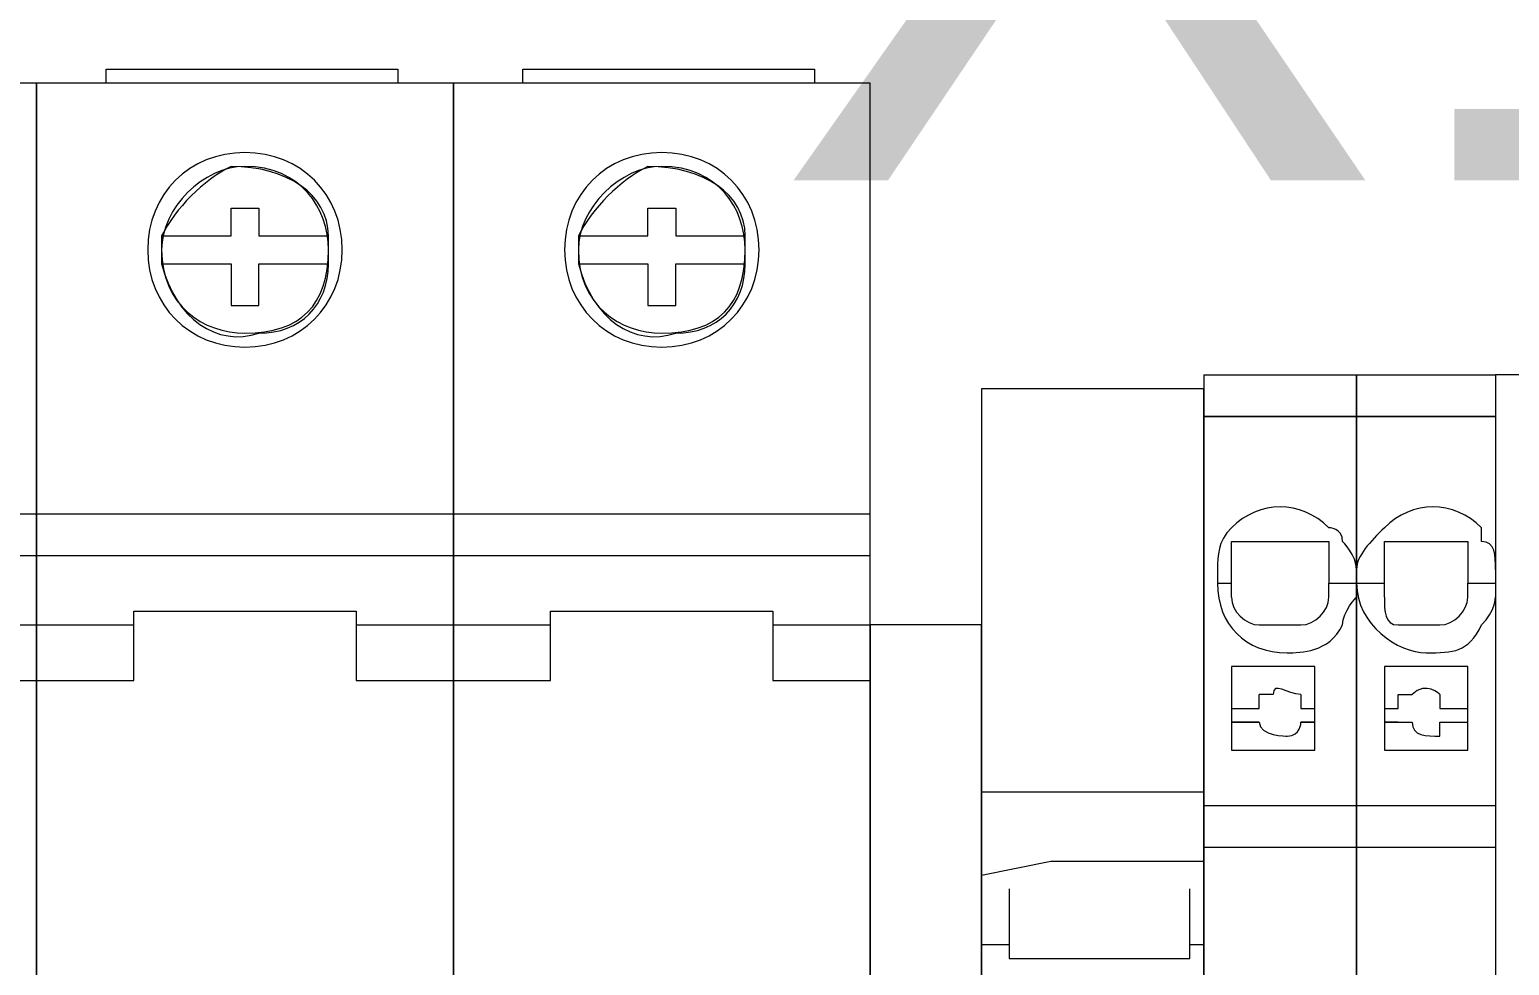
# Model space of a CAD drawing. Header units: millimetres. Extents: x 1004 to 59588, y 686 to 38112.
# Drawn here: x 17898.6 to 17961.3, y 12395 to 12434.6 of the extents above; entities that cross this region are included whole.
import ezdxf

# ---------------------------------------------------------------- set-up
doc = ezdxf.new("R2010")
doc.units = ezdxf.units.MM
doc.layers.add('PDF4_Geometry', color=7, linetype='Continuous')
doc.layers.add('PDF4_Text', color=7, linetype='Continuous')
doc.styles.add('PDF Arial', font='arial.ttf')

msp = doc.modelspace()

# ---------------------------------------------------------------- linework, layer by layer
at = {"layer": 'PDF4_Geometry', "lineweight": 0}
for points in [[(17901.87, 12432.359), (17901.87, 12432.948), (17914.223, 12432.948), (17914.223, 12432.359)], [(17919.517, 12432.359), (17919.517, 12432.948), (17931.87, 12432.948), (17931.87, 12432.359)], [(17863.635, 12412.359), (17881.282, 12412.359), (17881.282, 12391.771), (17881.282, 12380.595), (17881.282, 12391.771), (17881.282, 12412.359), (17898.929, 12412.359), (17916.576, 12412.359), (17916.576, 12391.771), (17916.576, 12412.359), (17916.576, 12414.124), (17916.576, 12432.359), (17898.929, 12432.359), (17898.929, 12351.771), (17898.929, 12432.359), (17881.282, 12432.359), (17881.282, 12414.124), (17898.929, 12414.124), (17916.576, 12414.124), (17916.576, 12412.359), (17934.223, 12412.359)], [(17934.223, 12369.418), (17916.576, 12369.418), (17916.576, 12351.771), (17934.223, 12351.771), (17934.223, 12432.359), (17916.576, 12432.359), (17916.576, 12414.124), (17934.223, 12414.124)], [(17904.223, 12425.889), (17907.164, 12425.889), (17907.164, 12427.065), (17908.341, 12427.065), (17908.341, 12425.889), (17911.282, 12425.889)], [(17921.87, 12425.889), (17924.811, 12425.889), (17924.811, 12427.065), (17925.988, 12427.065), (17925.988, 12425.889), (17928.929, 12425.889)], [(17903.635, 12425.301), (17903.635, 12425.301)], [(17904.223, 12425.301), (17904.223, 12425.301)], [(17921.282, 12425.301), (17921.282, 12425.301)], [(17921.87, 12425.301), (17921.87, 12425.301)], [(17904.223, 12424.712), (17907.164, 12424.712), (17907.164, 12422.948), (17908.341, 12422.948), (17908.341, 12424.712), (17911.282, 12424.712)], [(17921.87, 12424.712), (17924.811, 12424.712), (17924.811, 12422.948), (17925.988, 12422.948), (17925.988, 12424.712), (17928.929, 12424.712)], [(17948.341, 12420.006), (17954.811, 12420.006), (17960.694, 12420.006)], [(17949.517, 12413.536), (17949.517, 12413.536)], [(17955.988, 12413.536), (17955.988, 12413.536)], [(17949.517, 12410.595), (17949.517, 12412.948), (17953.635, 12412.948), (17953.635, 12411.183)], [(17955.988, 12410.595), (17955.988, 12412.948), (17959.517, 12412.948), (17959.517, 12411.183)], [(17948.929, 12411.771), (17948.929, 12411.183), (17949.517, 12411.183)], [(17953.635, 12410.595), (17953.635, 12411.183), (17954.811, 12411.183), (17954.811, 12411.771)], [(17954.811, 12411.183), (17955.988, 12411.183)], [(17959.517, 12410.595), (17959.517, 12411.183), (17960.694, 12411.183)], [(17894.811, 12407.065), (17898.929, 12407.065), (17903.047, 12407.065), (17903.047, 12409.418), (17903.047, 12410.006), (17912.459, 12410.006), (17912.459, 12409.418), (17912.459, 12407.065), (17916.576, 12407.065), (17920.694, 12407.065), (17920.694, 12409.418), (17920.694, 12410.006), (17930.106, 12410.006), (17930.106, 12409.418), (17930.106, 12407.065), (17934.223, 12407.065)], [(17949.517, 12410.006), (17949.517, 12410.006)], [(17955.988, 12410.006), (17955.988, 12410.006)], [(17894.811, 12409.418), (17898.929, 12409.418), (17903.047, 12409.418)], [(17912.459, 12409.418), (17916.576, 12409.418), (17920.694, 12409.418)], [(17930.106, 12409.418), (17934.223, 12409.418)], [(17950.694, 12409.418), (17952.459, 12409.418)], [(17956.576, 12409.418), (17958.341, 12409.418)], [(17949.517, 12405.889), (17950.694, 12405.889), (17950.694, 12406.477)], [(17950.694, 12406.477), (17950.694, 12406.477)], [(17950.694, 12406.477), (17950.694, 12406.477)], [(17950.694, 12406.477), (17950.694, 12406.477)], [(17950.694, 12406.477), (17950.694, 12406.477)], [(17950.694, 12406.477), (17950.694, 12406.477)], [(17950.694, 12406.477), (17950.694, 12406.477)], [(17950.694, 12406.477), (17950.694, 12406.477)], [(17950.694, 12406.477), (17950.694, 12406.477)], [(17950.694, 12406.477), (17950.694, 12406.477)], [(17950.694, 12406.477), (17950.694, 12406.477)], [(17950.694, 12406.477), (17950.694, 12406.477)], [(17950.694, 12406.477), (17950.694, 12406.477)], [(17950.694, 12406.477), (17950.694, 12406.477)], [(17950.694, 12406.477), (17950.694, 12406.477)], [(17950.694, 12406.477), (17950.694, 12406.477)], [(17952.459, 12406.477), (17952.459, 12405.889), (17953.047, 12405.889)], [(17952.459, 12406.477), (17952.459, 12406.477)], [(17952.459, 12406.477), (17952.459, 12406.477)], [(17952.459, 12406.477), (17952.459, 12406.477)], [(17952.459, 12406.477), (17952.459, 12406.477)], [(17952.459, 12406.477), (17952.459, 12406.477)], [(17952.459, 12406.477), (17952.459, 12406.477)], [(17952.459, 12406.477), (17952.459, 12406.477)], [(17952.459, 12406.477), (17952.459, 12406.477)], [(17952.459, 12406.477), (17952.459, 12406.477)], [(17952.459, 12406.477), (17952.459, 12406.477)], [(17952.459, 12406.477), (17952.459, 12406.477)], [(17952.459, 12406.477), (17952.459, 12406.477)], [(17952.459, 12406.477), (17952.459, 12406.477)], [(17952.459, 12406.477), (17952.459, 12406.477)], [(17952.459, 12406.477), (17952.459, 12406.477)], [(17955.988, 12405.889), (17956.576, 12405.889), (17956.576, 12406.477), (17957.164, 12406.477)], [(17956.576, 12406.477), (17956.576, 12406.477)], [(17956.576, 12406.477), (17956.576, 12406.477)], [(17956.576, 12406.477), (17956.576, 12406.477)], [(17956.576, 12406.477), (17956.576, 12406.477)], [(17956.576, 12406.477), (17956.576, 12406.477)], [(17956.576, 12406.477), (17956.576, 12406.477)], [(17956.576, 12406.477), (17956.576, 12406.477)], [(17956.576, 12406.477), (17956.576, 12406.477)], [(17956.576, 12406.477), (17956.576, 12406.477)], [(17956.576, 12406.477), (17956.576, 12406.477)], [(17956.576, 12406.477), (17956.576, 12406.477)], [(17956.576, 12406.477), (17956.576, 12406.477)], [(17956.576, 12406.477), (17956.576, 12406.477)], [(17957.164, 12406.477), (17957.164, 12406.477)], [(17957.164, 12406.477), (17957.164, 12406.477)], [(17958.341, 12406.477), (17958.341, 12405.889), (17958.929, 12405.889), (17959.517, 12405.889)], [(17958.341, 12406.477), (17958.341, 12406.477)], [(17958.341, 12406.477), (17958.341, 12406.477)], [(17958.341, 12406.477), (17958.341, 12406.477)], [(17958.341, 12406.477), (17958.341, 12406.477)], [(17958.341, 12406.477), (17958.341, 12406.477)], [(17958.341, 12406.477), (17958.341, 12406.477)], [(17958.341, 12406.477), (17958.341, 12406.477)], [(17958.341, 12406.477), (17958.341, 12406.477)], [(17958.341, 12406.477), (17958.341, 12406.477)], [(17958.341, 12406.477), (17958.341, 12406.477)], [(17958.341, 12406.477), (17958.341, 12406.477)], [(17958.341, 12406.477), (17958.341, 12406.477)], [(17958.341, 12406.477), (17958.341, 12406.477)], [(17958.341, 12406.477), (17958.341, 12406.477)], [(17958.341, 12406.477), (17958.341, 12406.477)], [(17950.694, 12405.889), (17950.694, 12405.889)], [(17950.694, 12405.889), (17950.694, 12405.889)], [(17950.694, 12405.889), (17950.694, 12405.889)], [(17950.694, 12405.889), (17950.694, 12405.889)], [(17950.694, 12405.889), (17950.694, 12405.889)], [(17950.694, 12405.889), (17950.694, 12405.889)], [(17950.694, 12405.889), (17950.694, 12405.889)], [(17950.694, 12405.889), (17950.694, 12405.889)], [(17950.694, 12405.889), (17950.694, 12405.889)], [(17950.694, 12405.889), (17950.694, 12405.889)], [(17950.694, 12405.889), (17950.694, 12405.889)], [(17950.694, 12405.889), (17950.694, 12405.889)], [(17950.694, 12405.889), (17950.694, 12405.889)], [(17950.694, 12405.889), (17950.694, 12405.889)], [(17950.694, 12405.889), (17950.694, 12405.889)], [(17950.694, 12405.889), (17950.694, 12405.889)], [(17950.694, 12405.889), (17950.694, 12405.889)], [(17950.694, 12405.889), (17950.694, 12405.889)], [(17950.694, 12405.889), (17950.694, 12405.889)], [(17950.694, 12405.889), (17950.694, 12405.889)], [(17950.694, 12405.889), (17950.694, 12405.889)], [(17950.694, 12405.889), (17950.694, 12405.889)], [(17950.694, 12405.889), (17950.694, 12405.889)], [(17950.694, 12405.889), (17950.694, 12405.889)], [(17950.694, 12405.889), (17950.694, 12405.889)], [(17950.694, 12405.889), (17950.694, 12405.889)], [(17950.694, 12405.889), (17950.694, 12405.889)], [(17950.694, 12405.889), (17950.694, 12405.889)], [(17950.694, 12405.889), (17950.694, 12405.889)], [(17950.694, 12405.889), (17950.694, 12405.889)], [(17950.694, 12405.889), (17950.694, 12405.889)], [(17950.694, 12405.889), (17950.694, 12405.889)], [(17950.694, 12405.889), (17950.694, 12405.889)], [(17950.694, 12405.889), (17950.694, 12405.889)], [(17950.694, 12405.889), (17950.694, 12405.889)], [(17950.694, 12405.889), (17950.694, 12405.889)], [(17950.694, 12405.889), (17950.694, 12405.889)], [(17950.694, 12405.889), (17950.694, 12405.889)], [(17950.694, 12405.889), (17950.694, 12405.889)], [(17950.694, 12405.889), (17950.694, 12405.889)], [(17950.694, 12405.889), (17950.694, 12405.889)], [(17950.694, 12405.889), (17950.694, 12405.889)], [(17950.694, 12405.889), (17950.694, 12405.889)], [(17950.694, 12405.889), (17950.694, 12405.889)], [(17950.694, 12405.889), (17950.694, 12405.889)], [(17950.694, 12405.889), (17950.694, 12405.889)], [(17950.694, 12405.889), (17950.694, 12405.889)], [(17950.694, 12405.889), (17950.694, 12405.889)], [(17950.694, 12405.889), (17950.694, 12405.889)], [(17950.694, 12405.889), (17950.694, 12405.889)], [(17950.694, 12405.889), (17950.694, 12405.889)], [(17950.694, 12405.889), (17950.694, 12405.889)], [(17950.694, 12405.889), (17950.694, 12405.889)], [(17950.694, 12405.889), (17950.694, 12405.889)], [(17950.694, 12405.889), (17950.694, 12405.889)], [(17950.694, 12405.889), (17950.694, 12405.889)], [(17950.694, 12405.889), (17950.694, 12405.889)], [(17950.694, 12405.889), (17950.694, 12405.889)], [(17950.694, 12405.889), (17950.694, 12405.889)], [(17950.694, 12405.889), (17950.694, 12405.889)], [(17950.694, 12405.889), (17950.694, 12405.889)], [(17950.694, 12405.889), (17950.694, 12405.889)], [(17950.694, 12405.889), (17950.694, 12405.889)], [(17950.694, 12405.889), (17950.694, 12405.889)], [(17952.459, 12405.889), (17952.459, 12405.889)], [(17952.459, 12405.889), (17952.459, 12405.889)], [(17952.459, 12405.889), (17952.459, 12405.889)], [(17952.459, 12405.889), (17952.459, 12405.889)], [(17952.459, 12405.889), (17952.459, 12405.889)], [(17952.459, 12405.889), (17952.459, 12405.889)], [(17952.459, 12405.889), (17952.459, 12405.889)], [(17952.459, 12405.889), (17952.459, 12405.889)], [(17952.459, 12405.889), (17952.459, 12405.889)], [(17952.459, 12405.889), (17952.459, 12405.889)], [(17952.459, 12405.889), (17952.459, 12405.889)], [(17952.459, 12405.889), (17952.459, 12405.889)], [(17952.459, 12405.889), (17952.459, 12405.889)], [(17952.459, 12405.889), (17952.459, 12405.889)], [(17952.459, 12405.889), (17952.459, 12405.889)], [(17952.459, 12405.889), (17952.459, 12405.889)], [(17952.459, 12405.889), (17952.459, 12405.889)], [(17952.459, 12405.889), (17952.459, 12405.889)], [(17952.459, 12405.889), (17952.459, 12405.889)], [(17952.459, 12405.889), (17952.459, 12405.889)], [(17952.459, 12405.889), (17952.459, 12405.889)], [(17952.459, 12405.889), (17952.459, 12405.889)], [(17952.459, 12405.889), (17952.459, 12405.889)], [(17952.459, 12405.889), (17952.459, 12405.889)], [(17952.459, 12405.889), (17952.459, 12405.889)], [(17952.459, 12405.889), (17952.459, 12405.889)], [(17952.459, 12405.889), (17952.459, 12405.889)], [(17952.459, 12405.889), (17952.459, 12405.889)], [(17952.459, 12405.889), (17952.459, 12405.889)], [(17952.459, 12405.889), (17952.459, 12405.889)], [(17952.459, 12405.889), (17952.459, 12405.889)], [(17952.459, 12405.889), (17952.459, 12405.889)], [(17952.459, 12405.889), (17952.459, 12405.889)], [(17952.459, 12405.889), (17952.459, 12405.889)], [(17952.459, 12405.889), (17952.459, 12405.889)], [(17952.459, 12405.889), (17952.459, 12405.889)], [(17952.459, 12405.889), (17952.459, 12405.889)], [(17952.459, 12405.889), (17952.459, 12405.889)], [(17952.459, 12405.889), (17952.459, 12405.889)], [(17952.459, 12405.889), (17952.459, 12405.889)], [(17952.459, 12405.889), (17952.459, 12405.889)], [(17952.459, 12405.889), (17952.459, 12405.889)], [(17952.459, 12405.889), (17952.459, 12405.889)], [(17952.459, 12405.889), (17952.459, 12405.889)], [(17952.459, 12405.889), (17952.459, 12405.889)], [(17952.459, 12405.889), (17952.459, 12405.889)], [(17952.459, 12405.889), (17952.459, 12405.889)], [(17952.459, 12405.889), (17952.459, 12405.889)], [(17952.459, 12405.889), (17952.459, 12405.889)], [(17952.459, 12405.889), (17952.459, 12405.889)], [(17952.459, 12405.889), (17952.459, 12405.889)], [(17952.459, 12405.889), (17952.459, 12405.889)], [(17952.459, 12405.889), (17952.459, 12405.889)], [(17952.459, 12405.889), (17952.459, 12405.889)], [(17952.459, 12405.889), (17952.459, 12405.889)], [(17952.459, 12405.889), (17952.459, 12405.889)], [(17952.459, 12405.889), (17952.459, 12405.889)], [(17952.459, 12405.889), (17952.459, 12405.889)], [(17952.459, 12405.889), (17952.459, 12405.889)], [(17952.459, 12405.889), (17952.459, 12405.889)], [(17952.459, 12405.889), (17952.459, 12405.889)], [(17952.459, 12405.889), (17952.459, 12405.889)], [(17952.459, 12405.889), (17952.459, 12405.889)], [(17952.459, 12405.889), (17952.459, 12405.889)], [(17956.576, 12405.889), (17956.576, 12405.889)], [(17956.576, 12405.889), (17956.576, 12405.889)], [(17956.576, 12405.889), (17956.576, 12405.889)], [(17956.576, 12405.889), (17956.576, 12405.889)], [(17956.576, 12405.889), (17956.576, 12405.889)], [(17956.576, 12405.889), (17956.576, 12405.889)], [(17956.576, 12405.889), (17956.576, 12405.889)], [(17956.576, 12405.889), (17956.576, 12405.889)], [(17956.576, 12405.889), (17956.576, 12405.889)], [(17956.576, 12405.889), (17956.576, 12405.889)], [(17956.576, 12405.889), (17956.576, 12405.889)], [(17956.576, 12405.889), (17956.576, 12405.889)], [(17956.576, 12405.889), (17956.576, 12405.889)], [(17956.576, 12405.889), (17956.576, 12405.889)], [(17956.576, 12405.889), (17956.576, 12405.889)], [(17956.576, 12405.889), (17956.576, 12405.889)], [(17956.576, 12405.889), (17956.576, 12405.889)], [(17956.576, 12405.889), (17956.576, 12405.889)], [(17956.576, 12405.889), (17956.576, 12405.889)], [(17956.576, 12405.889), (17956.576, 12405.889)], [(17956.576, 12405.889), (17956.576, 12405.889)], [(17956.576, 12405.889), (17956.576, 12405.889)], [(17956.576, 12405.889), (17956.576, 12405.889)], [(17956.576, 12405.889), (17956.576, 12405.889)], [(17956.576, 12405.889), (17956.576, 12405.889)], [(17956.576, 12405.889), (17956.576, 12405.889)], [(17956.576, 12405.889), (17956.576, 12405.889)], [(17956.576, 12405.889), (17956.576, 12405.889)], [(17956.576, 12405.889), (17956.576, 12405.889)], [(17956.576, 12405.889), (17956.576, 12405.889)], [(17956.576, 12405.889), (17956.576, 12405.889)], [(17956.576, 12405.889), (17956.576, 12405.889)], [(17956.576, 12405.889), (17956.576, 12405.889)], [(17956.576, 12405.889), (17956.576, 12405.889)], [(17956.576, 12405.889), (17956.576, 12405.889)], [(17956.576, 12405.889), (17956.576, 12405.889)], [(17956.576, 12405.889), (17956.576, 12405.889)], [(17956.576, 12405.889), (17956.576, 12405.889)], [(17956.576, 12405.889), (17956.576, 12405.889)], [(17956.576, 12405.889), (17956.576, 12405.889)], [(17956.576, 12405.889), (17956.576, 12405.889)], [(17956.576, 12405.889), (17956.576, 12405.889)], [(17956.576, 12405.889), (17956.576, 12405.889)], [(17956.576, 12405.889), (17956.576, 12405.889)], [(17956.576, 12405.889), (17956.576, 12405.889)], [(17956.576, 12405.889), (17956.576, 12405.889)], [(17956.576, 12405.889), (17956.576, 12405.889)], [(17956.576, 12405.889), (17956.576, 12405.889)], [(17956.576, 12405.889), (17956.576, 12405.889)], [(17956.576, 12405.889), (17956.576, 12405.889)], [(17956.576, 12405.889), (17956.576, 12405.889)], [(17956.576, 12405.889), (17956.576, 12405.889)], [(17956.576, 12405.889), (17956.576, 12405.889)], [(17956.576, 12405.889), (17956.576, 12405.889)], [(17956.576, 12405.889), (17956.576, 12405.889)], [(17956.576, 12405.889), (17956.576, 12405.889)], [(17956.576, 12405.889), (17956.576, 12405.889)], [(17956.576, 12405.889), (17956.576, 12405.889)], [(17956.576, 12405.889), (17956.576, 12405.889)], [(17956.576, 12405.889), (17956.576, 12405.889)], [(17956.576, 12405.889), (17956.576, 12405.889)], [(17956.576, 12405.889), (17956.576, 12405.889)], [(17956.576, 12405.889), (17956.576, 12405.889)], [(17956.576, 12405.889), (17956.576, 12405.889)], [(17958.341, 12405.889), (17958.341, 12405.889)], [(17958.341, 12405.889), (17958.341, 12405.889)], [(17958.341, 12405.889), (17958.341, 12405.889)], [(17958.341, 12405.889), (17958.341, 12405.889)], [(17958.341, 12405.889), (17958.341, 12405.889)], [(17958.341, 12405.889), (17958.341, 12405.889)], [(17958.341, 12405.889), (17958.341, 12405.889)], [(17958.341, 12405.889), (17958.341, 12405.889)], [(17958.341, 12405.889), (17958.341, 12405.889)], [(17958.341, 12405.889), (17958.341, 12405.889)], [(17958.341, 12405.889), (17958.341, 12405.889)], [(17958.341, 12405.889), (17958.341, 12405.889)], [(17958.341, 12405.889), (17958.341, 12405.889)], [(17958.341, 12405.889), (17958.341, 12405.889)], [(17958.341, 12405.889), (17958.341, 12405.889)], [(17958.929, 12405.889), (17958.929, 12405.889)], [(17958.929, 12405.889), (17958.929, 12405.889)], [(17958.929, 12405.889), (17958.929, 12405.889)], [(17958.929, 12405.889), (17958.929, 12405.889)], [(17958.929, 12405.889), (17958.929, 12405.889)], [(17958.929, 12405.889), (17958.929, 12405.889)], [(17958.929, 12405.889), (17958.929, 12405.889)], [(17958.929, 12405.889), (17958.929, 12405.889)], [(17958.929, 12405.889), (17958.929, 12405.889)], [(17958.929, 12405.889), (17958.929, 12405.889)], [(17958.929, 12405.889), (17958.929, 12405.889)], [(17958.929, 12405.889), (17958.929, 12405.889)], [(17958.929, 12405.889), (17958.929, 12405.889)], [(17958.929, 12405.889), (17958.929, 12405.889)], [(17958.929, 12405.889), (17958.929, 12405.889)], [(17958.929, 12405.889), (17958.929, 12405.889)], [(17958.929, 12405.889), (17958.929, 12405.889)], [(17958.929, 12405.889), (17958.929, 12405.889)], [(17958.929, 12405.889), (17958.929, 12405.889)], [(17958.929, 12405.889), (17958.929, 12405.889)], [(17958.929, 12405.889), (17958.929, 12405.889)], [(17958.929, 12405.889), (17958.929, 12405.889)], [(17958.929, 12405.889), (17958.929, 12405.889)], [(17958.929, 12405.889), (17958.929, 12405.889)], [(17958.929, 12405.889), (17958.929, 12405.889)], [(17958.929, 12405.889), (17958.929, 12405.889)], [(17958.929, 12405.889), (17958.929, 12405.889)], [(17958.929, 12405.889), (17958.929, 12405.889)], [(17958.929, 12405.889), (17958.929, 12405.889)], [(17958.929, 12405.889), (17958.929, 12405.889)], [(17958.929, 12405.889), (17958.929, 12405.889)], [(17958.929, 12405.889), (17958.929, 12405.889)], [(17958.929, 12405.889), (17958.929, 12405.889)], [(17958.929, 12405.889), (17958.929, 12405.889)], [(17958.929, 12405.889), (17958.929, 12405.889)], [(17958.929, 12405.889), (17958.929, 12405.889)], [(17958.929, 12405.889), (17958.929, 12405.889)], [(17958.929, 12405.889), (17958.929, 12405.889)], [(17958.929, 12405.889), (17958.929, 12405.889)], [(17958.929, 12405.889), (17958.929, 12405.889)], [(17958.929, 12405.889), (17958.929, 12405.889)], [(17958.929, 12405.889), (17958.929, 12405.889)], [(17958.929, 12405.889), (17958.929, 12405.889)], [(17958.929, 12405.889), (17958.929, 12405.889)], [(17958.929, 12405.889), (17958.929, 12405.889)], [(17958.929, 12405.889), (17958.929, 12405.889)], [(17958.929, 12405.889), (17958.929, 12405.889)], [(17958.929, 12405.889), (17958.929, 12405.889)], [(17950.694, 12405.301), (17950.694, 12405.301)], [(17950.694, 12405.301), (17950.694, 12405.301)], [(17950.694, 12405.301), (17950.694, 12405.301)], [(17950.694, 12405.301), (17950.694, 12405.301)], [(17950.694, 12405.301), (17950.694, 12405.301)], [(17950.694, 12405.301), (17950.694, 12405.301)], [(17950.694, 12405.301), (17950.694, 12405.301)], [(17950.694, 12405.301), (17950.694, 12405.301)], [(17950.694, 12405.301), (17950.694, 12405.301)], [(17950.694, 12405.301), (17950.694, 12405.301)], [(17950.694, 12405.301), (17950.694, 12405.301)], [(17950.694, 12405.301), (17950.694, 12405.301)], [(17950.694, 12405.301), (17950.694, 12405.301)], [(17950.694, 12405.301), (17950.694, 12405.301)], [(17950.694, 12405.301), (17950.694, 12405.301)], [(17950.694, 12405.301), (17950.694, 12405.301)], [(17950.694, 12405.301), (17950.694, 12405.301)], [(17950.694, 12405.301), (17950.694, 12405.301)], [(17950.694, 12405.301), (17950.694, 12405.301)], [(17950.694, 12405.301), (17950.694, 12405.301)], [(17950.694, 12405.301), (17950.694, 12405.301)], [(17950.694, 12405.301), (17950.694, 12405.301)], [(17950.694, 12405.301), (17950.694, 12405.301)], [(17950.694, 12405.301), (17950.694, 12405.301)], [(17950.694, 12405.301), (17950.694, 12405.301)], [(17950.694, 12405.301), (17950.694, 12405.301)], [(17950.694, 12405.301), (17950.694, 12405.301)], [(17950.694, 12405.301), (17950.694, 12405.301)], [(17950.694, 12405.301), (17950.694, 12405.301)], [(17950.694, 12405.301), (17950.694, 12405.301)], [(17950.694, 12405.301), (17950.694, 12405.301)], [(17950.694, 12405.301), (17950.694, 12405.301)], [(17950.694, 12405.301), (17950.694, 12405.301)], [(17950.694, 12405.301), (17950.694, 12405.301)], [(17950.694, 12405.301), (17950.694, 12405.301)], [(17950.694, 12405.301), (17950.694, 12405.301)], [(17950.694, 12405.301), (17950.694, 12405.301)], [(17950.694, 12405.301), (17950.694, 12405.301)], [(17950.694, 12405.301), (17950.694, 12405.301)], [(17950.694, 12405.301), (17950.694, 12405.301)], [(17950.694, 12405.301), (17950.694, 12405.301)], [(17950.694, 12405.301), (17950.694, 12405.301)], [(17950.694, 12405.301), (17950.694, 12405.301)], [(17950.694, 12405.301), (17950.694, 12405.301)], [(17950.694, 12405.301), (17950.694, 12405.301)], [(17950.694, 12405.301), (17950.694, 12405.301)], [(17950.694, 12405.301), (17950.694, 12405.301)], [(17950.694, 12405.301), (17950.694, 12405.301)], [(17950.694, 12405.301), (17950.694, 12405.301)], [(17950.694, 12405.301), (17950.694, 12405.301)], [(17950.694, 12405.301), (17950.694, 12405.301)], [(17950.694, 12405.301), (17950.694, 12405.301)], [(17950.694, 12405.301), (17950.694, 12405.301)], [(17950.694, 12405.301), (17950.694, 12405.301)], [(17950.694, 12405.301), (17950.694, 12405.301)], [(17950.694, 12405.301), (17950.694, 12405.301)], [(17950.694, 12405.301), (17950.694, 12405.301)], [(17950.694, 12405.301), (17950.694, 12405.301)], [(17950.694, 12405.301), (17950.694, 12405.301)], [(17950.694, 12405.301), (17950.694, 12405.301)], [(17950.694, 12405.301), (17950.694, 12405.301)], [(17950.694, 12405.301), (17950.694, 12405.301)], [(17950.694, 12405.301), (17950.694, 12405.301)], [(17950.694, 12405.301), (17950.694, 12405.301)], [(17950.694, 12405.301), (17950.694, 12405.301)], [(17950.694, 12405.301), (17950.694, 12405.301)], [(17950.694, 12405.301), (17950.694, 12405.301)], [(17950.694, 12405.301), (17950.694, 12405.301)], [(17950.694, 12405.301), (17950.694, 12405.301)], [(17950.694, 12405.301), (17950.694, 12405.301)], [(17950.694, 12405.301), (17950.694, 12405.301)], [(17950.694, 12405.301), (17950.694, 12405.301)], [(17950.694, 12405.301), (17950.694, 12405.301)], [(17950.694, 12405.301), (17950.694, 12405.301)], [(17950.694, 12405.301), (17950.694, 12405.301)], [(17950.694, 12405.301), (17950.694, 12405.301)], [(17950.694, 12405.301), (17950.694, 12405.301)], [(17950.694, 12405.301), (17950.694, 12405.301)], [(17950.694, 12405.301), (17950.694, 12405.301)], [(17950.694, 12405.301), (17950.694, 12405.301)], [(17952.459, 12405.301), (17952.459, 12405.301)], [(17952.459, 12405.301), (17952.459, 12405.301)], [(17952.459, 12405.301), (17952.459, 12405.301)], [(17952.459, 12405.301), (17952.459, 12405.301)], [(17952.459, 12405.301), (17952.459, 12405.301)], [(17952.459, 12405.301), (17952.459, 12405.301)], [(17952.459, 12405.301), (17952.459, 12405.301)], [(17952.459, 12405.301), (17952.459, 12405.301)], [(17952.459, 12405.301), (17952.459, 12405.301)], [(17952.459, 12405.301), (17952.459, 12405.301)], [(17952.459, 12405.301), (17952.459, 12405.301)], [(17952.459, 12405.301), (17952.459, 12405.301)], [(17952.459, 12405.301), (17952.459, 12405.301)], [(17952.459, 12405.301), (17952.459, 12405.301)], [(17952.459, 12405.301), (17952.459, 12405.301)], [(17952.459, 12405.301), (17952.459, 12405.301)], [(17952.459, 12405.301), (17952.459, 12405.301)], [(17952.459, 12405.301), (17952.459, 12405.301)], [(17952.459, 12405.301), (17952.459, 12405.301)], [(17952.459, 12405.301), (17952.459, 12405.301)], [(17952.459, 12405.301), (17952.459, 12405.301)], [(17952.459, 12405.301), (17952.459, 12405.301)], [(17952.459, 12405.301), (17952.459, 12405.301)], [(17952.459, 12405.301), (17952.459, 12405.301)], [(17952.459, 12405.301), (17952.459, 12405.301)], [(17952.459, 12405.301), (17952.459, 12405.301)], [(17952.459, 12405.301), (17952.459, 12405.301)], [(17952.459, 12405.301), (17952.459, 12405.301)], [(17952.459, 12405.301), (17952.459, 12405.301)], [(17952.459, 12405.301), (17952.459, 12405.301)], [(17952.459, 12405.301), (17952.459, 12405.301)], [(17952.459, 12405.301), (17952.459, 12405.301)], [(17952.459, 12405.301), (17952.459, 12405.301)], [(17952.459, 12405.301), (17952.459, 12405.301)], [(17952.459, 12405.301), (17952.459, 12405.301)], [(17952.459, 12405.301), (17952.459, 12405.301)], [(17952.459, 12405.301), (17952.459, 12405.301)], [(17952.459, 12405.301), (17952.459, 12405.301)], [(17952.459, 12405.301), (17952.459, 12405.301)], [(17952.459, 12405.301), (17952.459, 12405.301)], [(17952.459, 12405.301), (17952.459, 12405.301)], [(17952.459, 12405.301), (17952.459, 12405.301)], [(17952.459, 12405.301), (17952.459, 12405.301)], [(17952.459, 12405.301), (17952.459, 12405.301)], [(17952.459, 12405.301), (17952.459, 12405.301)], [(17952.459, 12405.301), (17952.459, 12405.301)], [(17952.459, 12405.301), (17952.459, 12405.301)], [(17952.459, 12405.301), (17952.459, 12405.301)], [(17952.459, 12405.301), (17952.459, 12405.301)], [(17952.459, 12405.301), (17952.459, 12405.301)], [(17952.459, 12405.301), (17952.459, 12405.301)], [(17952.459, 12405.301), (17952.459, 12405.301)], [(17952.459, 12405.301), (17952.459, 12405.301)], [(17952.459, 12405.301), (17952.459, 12405.301)], [(17952.459, 12405.301), (17952.459, 12405.301)], [(17952.459, 12405.301), (17952.459, 12405.301)], [(17952.459, 12405.301), (17952.459, 12405.301)], [(17952.459, 12405.301), (17952.459, 12405.301)], [(17952.459, 12405.301), (17952.459, 12405.301)], [(17952.459, 12405.301), (17952.459, 12405.301)], [(17952.459, 12405.301), (17952.459, 12405.301)], [(17952.459, 12405.301), (17952.459, 12405.301)], [(17952.459, 12405.301), (17952.459, 12405.301)], [(17952.459, 12405.301), (17952.459, 12405.301)], [(17952.459, 12405.301), (17952.459, 12405.301)], [(17952.459, 12405.301), (17952.459, 12405.301)], [(17952.459, 12405.301), (17952.459, 12405.301)], [(17952.459, 12405.301), (17952.459, 12405.301)], [(17952.459, 12405.301), (17952.459, 12405.301)], [(17952.459, 12405.301), (17952.459, 12405.301)], [(17952.459, 12405.301), (17952.459, 12405.301)], [(17952.459, 12405.301), (17952.459, 12405.301)], [(17952.459, 12405.301), (17952.459, 12405.301)], [(17952.459, 12405.301), (17952.459, 12405.301)], [(17952.459, 12405.301), (17952.459, 12405.301)], [(17952.459, 12405.301), (17952.459, 12405.301)], [(17952.459, 12405.301), (17952.459, 12405.301)], [(17952.459, 12405.301), (17952.459, 12405.301)], [(17952.459, 12405.301), (17952.459, 12405.301)], [(17952.459, 12405.301), (17952.459, 12405.301)], [(17953.047, 12405.301), (17953.047, 12405.301)], [(17956.576, 12405.301), (17957.164, 12405.301)], [(17956.576, 12405.301), (17956.576, 12405.301)], [(17956.576, 12405.301), (17956.576, 12405.301)], [(17956.576, 12405.301), (17956.576, 12405.301)], [(17956.576, 12405.301), (17956.576, 12405.301)], [(17956.576, 12405.301), (17956.576, 12405.301)], [(17956.576, 12405.301), (17956.576, 12405.301)], [(17956.576, 12405.301), (17956.576, 12405.301)], [(17956.576, 12405.301), (17956.576, 12405.301)], [(17956.576, 12405.301), (17956.576, 12405.301)], [(17956.576, 12405.301), (17956.576, 12405.301)], [(17956.576, 12405.301), (17956.576, 12405.301)], [(17956.576, 12405.301), (17956.576, 12405.301)], [(17956.576, 12405.301), (17956.576, 12405.301)], [(17956.576, 12405.301), (17956.576, 12405.301)], [(17956.576, 12405.301), (17956.576, 12405.301)], [(17956.576, 12405.301), (17956.576, 12405.301)], [(17956.576, 12405.301), (17956.576, 12405.301)], [(17956.576, 12405.301), (17956.576, 12405.301)], [(17956.576, 12405.301), (17956.576, 12405.301)], [(17956.576, 12405.301), (17956.576, 12405.301)], [(17956.576, 12405.301), (17956.576, 12405.301)], [(17956.576, 12405.301), (17956.576, 12405.301)], [(17956.576, 12405.301), (17956.576, 12405.301)], [(17956.576, 12405.301), (17956.576, 12405.301)], [(17956.576, 12405.301), (17956.576, 12405.301)], [(17956.576, 12405.301), (17956.576, 12405.301)], [(17956.576, 12405.301), (17956.576, 12405.301)], [(17956.576, 12405.301), (17956.576, 12405.301)], [(17956.576, 12405.301), (17956.576, 12405.301)], [(17956.576, 12405.301), (17956.576, 12405.301)], [(17956.576, 12405.301), (17956.576, 12405.301)], [(17956.576, 12405.301), (17956.576, 12405.301)], [(17956.576, 12405.301), (17956.576, 12405.301)], [(17956.576, 12405.301), (17956.576, 12405.301)], [(17956.576, 12405.301), (17956.576, 12405.301)], [(17956.576, 12405.301), (17956.576, 12405.301)], [(17956.576, 12405.301), (17956.576, 12405.301)], [(17956.576, 12405.301), (17956.576, 12405.301)], [(17956.576, 12405.301), (17956.576, 12405.301)], [(17956.576, 12405.301), (17956.576, 12405.301)], [(17956.576, 12405.301), (17956.576, 12405.301)], [(17956.576, 12405.301), (17956.576, 12405.301)], [(17956.576, 12405.301), (17956.576, 12405.301)], [(17956.576, 12405.301), (17956.576, 12405.301)], [(17956.576, 12405.301), (17956.576, 12405.301)], [(17956.576, 12405.301), (17956.576, 12405.301)], [(17956.576, 12405.301), (17956.576, 12405.301)], [(17956.576, 12405.301), (17956.576, 12405.301)], [(17956.576, 12405.301), (17956.576, 12405.301)], [(17956.576, 12405.301), (17956.576, 12405.301)], [(17956.576, 12405.301), (17956.576, 12405.301)], [(17956.576, 12405.301), (17956.576, 12405.301)], [(17956.576, 12405.301), (17956.576, 12405.301)], [(17956.576, 12405.301), (17956.576, 12405.301)], [(17956.576, 12405.301), (17956.576, 12405.301)], [(17956.576, 12405.301), (17956.576, 12405.301)], [(17956.576, 12405.301), (17956.576, 12405.301)], [(17956.576, 12405.301), (17956.576, 12405.301)], [(17956.576, 12405.301), (17956.576, 12405.301)], [(17956.576, 12405.301), (17956.576, 12405.301)], [(17956.576, 12405.301), (17956.576, 12405.301)], [(17956.576, 12405.301), (17956.576, 12405.301)], [(17956.576, 12405.301), (17956.576, 12405.301)], [(17956.576, 12405.301), (17956.576, 12405.301)], [(17956.576, 12405.301), (17956.576, 12405.301)], [(17956.576, 12405.301), (17956.576, 12405.301)], [(17956.576, 12405.301), (17956.576, 12405.301)], [(17956.576, 12405.301), (17956.576, 12405.301)], [(17956.576, 12405.301), (17956.576, 12405.301)], [(17956.576, 12405.301), (17956.576, 12405.301)], [(17956.576, 12405.301), (17956.576, 12405.301)], [(17956.576, 12405.301), (17956.576, 12405.301)], [(17956.576, 12405.301), (17956.576, 12405.301)], [(17956.576, 12405.301), (17956.576, 12405.301)], [(17956.576, 12405.301), (17956.576, 12405.301)], [(17956.576, 12405.301), (17956.576, 12405.301)], [(17956.576, 12405.301), (17956.576, 12405.301)], [(17956.576, 12405.301), (17956.576, 12405.301)], [(17957.164, 12405.301), (17957.164, 12405.301)], [(17958.341, 12404.712), (17958.341, 12405.301), (17958.929, 12405.301), (17959.517, 12405.301)], [(17958.341, 12405.301), (17958.341, 12405.301)], [(17958.341, 12405.301), (17958.341, 12405.301)], [(17958.341, 12405.301), (17958.341, 12405.301)], [(17958.341, 12405.301), (17958.341, 12405.301)], [(17958.341, 12405.301), (17958.341, 12405.301)], [(17958.341, 12405.301), (17958.341, 12405.301)], [(17958.341, 12405.301), (17958.341, 12405.301)], [(17958.341, 12405.301), (17958.341, 12405.301)], [(17958.341, 12405.301), (17958.341, 12405.301)], [(17958.341, 12405.301), (17958.341, 12405.301)], [(17958.341, 12405.301), (17958.341, 12405.301)], [(17958.341, 12405.301), (17958.341, 12405.301)], [(17958.341, 12405.301), (17958.341, 12405.301)], [(17958.341, 12405.301), (17958.341, 12405.301)], [(17958.341, 12405.301), (17958.341, 12405.301)], [(17958.341, 12405.301), (17958.341, 12405.301)], [(17958.341, 12405.301), (17958.341, 12405.301)], [(17958.341, 12405.301), (17958.341, 12405.301)], [(17958.341, 12405.301), (17958.341, 12405.301)], [(17958.341, 12405.301), (17958.341, 12405.301)], [(17958.341, 12405.301), (17958.341, 12405.301)], [(17958.341, 12405.301), (17958.341, 12405.301)], [(17958.341, 12405.301), (17958.341, 12405.301)], [(17958.341, 12405.301), (17958.341, 12405.301)], [(17958.341, 12405.301), (17958.341, 12405.301)], [(17958.341, 12405.301), (17958.341, 12405.301)], [(17958.341, 12405.301), (17958.341, 12405.301)], [(17958.341, 12405.301), (17958.341, 12405.301)], [(17958.341, 12405.301), (17958.341, 12405.301)], [(17958.341, 12405.301), (17958.341, 12405.301)], [(17958.341, 12405.301), (17958.341, 12405.301)], [(17958.929, 12405.301), (17958.929, 12405.301)], [(17958.929, 12405.301), (17958.929, 12405.301)], [(17958.929, 12405.301), (17958.929, 12405.301)], [(17958.929, 12405.301), (17958.929, 12405.301)], [(17958.929, 12405.301), (17958.929, 12405.301)], [(17958.929, 12405.301), (17958.929, 12405.301)], [(17958.929, 12405.301), (17958.929, 12405.301)], [(17958.929, 12405.301), (17958.929, 12405.301)], [(17958.929, 12405.301), (17958.929, 12405.301)], [(17958.929, 12405.301), (17958.929, 12405.301)], [(17958.929, 12405.301), (17958.929, 12405.301)], [(17958.929, 12405.301), (17958.929, 12405.301)], [(17958.929, 12405.301), (17958.929, 12405.301)], [(17958.929, 12405.301), (17958.929, 12405.301)], [(17958.929, 12405.301), (17958.929, 12405.301)], [(17958.929, 12405.301), (17958.929, 12405.301)], [(17958.929, 12405.301), (17958.929, 12405.301)], [(17958.929, 12405.301), (17958.929, 12405.301)], [(17958.929, 12405.301), (17958.929, 12405.301)], [(17958.929, 12405.301), (17958.929, 12405.301)], [(17958.929, 12405.301), (17958.929, 12405.301)], [(17958.929, 12405.301), (17958.929, 12405.301)], [(17958.929, 12405.301), (17958.929, 12405.301)], [(17958.929, 12405.301), (17958.929, 12405.301)], [(17958.929, 12405.301), (17958.929, 12405.301)], [(17958.929, 12405.301), (17958.929, 12405.301)], [(17958.929, 12405.301), (17958.929, 12405.301)], [(17958.929, 12405.301), (17958.929, 12405.301)], [(17958.929, 12405.301), (17958.929, 12405.301)], [(17958.929, 12405.301), (17958.929, 12405.301)], [(17958.929, 12405.301), (17958.929, 12405.301)], [(17958.929, 12405.301), (17958.929, 12405.301)], [(17958.929, 12405.301), (17958.929, 12405.301)], [(17958.929, 12405.301), (17958.929, 12405.301)], [(17958.929, 12405.301), (17958.929, 12405.301)], [(17958.929, 12405.301), (17958.929, 12405.301)], [(17958.929, 12405.301), (17958.929, 12405.301)], [(17958.929, 12405.301), (17958.929, 12405.301)], [(17958.929, 12405.301), (17958.929, 12405.301)], [(17958.929, 12405.301), (17958.929, 12405.301)], [(17958.929, 12405.301), (17958.929, 12405.301)], [(17958.929, 12405.301), (17958.929, 12405.301)], [(17958.929, 12405.301), (17958.929, 12405.301)], [(17958.929, 12405.301), (17958.929, 12405.301)], [(17958.929, 12405.301), (17958.929, 12405.301)], [(17958.929, 12405.301), (17958.929, 12405.301)], [(17958.929, 12405.301), (17958.929, 12405.301)], [(17958.929, 12405.301), (17958.929, 12405.301)], [(17958.929, 12405.301), (17958.929, 12405.301)], [(17958.929, 12405.301), (17958.929, 12405.301)], [(17938.929, 12402.359), (17948.341, 12402.359)], [(17948.341, 12401.771), (17954.811, 12401.771), (17960.694, 12401.771)], [(17948.341, 12400.006), (17954.811, 12400.006), (17960.694, 12400.006)], [(17938.929, 12398.83), (17941.87, 12399.418), (17948.341, 12399.418)], [(17940.106, 12398.242), (17940.106, 12395.301), (17947.753, 12395.301), (17947.753, 12398.242)], [(17938.929, 12395.889), (17940.106, 12395.889)], [(17947.753, 12395.889), (17948.341, 12395.889)]]:
    msp.add_lwpolyline(points, dxfattribs=at)
at = {"layer": 'PDF4_Geometry', "lineweight": 18}
for points in [[(17948.341, 12420.006), (17948.341, 12364.124)], [(17960.694, 12420.006), (17960.694, 12364.124)]]:
    msp.add_lwpolyline(points, dxfattribs=at)
for points in [[(17954.811, 12364.124), (17954.811, 12420.006)], [(17934.223, 12374.712), (17938.929, 12374.712), (17938.929, 12409.418), (17934.223, 12409.418)]]:
    msp.add_lwpolyline(points, close=True, dxfattribs=at)
at = {"layer": 'PDF4_Geometry', "lineweight": 0}
for points in [[(17960.694, 12364.124), (17961.87, 12364.124), (17961.87, 12420.006), (17960.694, 12420.006)], [(17938.929, 12364.124), (17948.341, 12364.124), (17948.341, 12419.418), (17938.929, 12419.418)], [(17954.811, 12418.242), (17948.341, 12418.242)], [(17960.694, 12418.242), (17954.811, 12418.242)], [(17953.047, 12407.654), (17949.517, 12407.654), (17949.517, 12404.124), (17953.047, 12404.124)], [(17959.517, 12407.654), (17955.988, 12407.654), (17955.988, 12404.124), (17959.517, 12404.124)], [(17950.694, 12405.301), (17949.517, 12405.301)], [(17953.047, 12405.301), (17952.459, 12405.301)], [(17956.576, 12405.301), (17955.988, 12405.301)]]:
    msp.add_lwpolyline(points, close=True, dxfattribs=at)
for points in [[(17907.753, 12429.418), (17905.4, 12429.418), (17903.635, 12427.654), (17903.635, 12425.301)], [(17911.87, 12425.301), (17911.87, 12427.654), (17910.106, 12429.418), (17907.753, 12429.418)], [(17925.4, 12429.418), (17923.047, 12429.418), (17921.282, 12427.654), (17921.282, 12425.301)], [(17929.517, 12425.301), (17929.517, 12427.654), (17927.753, 12429.418), (17925.4, 12429.418)], [(17907.753, 12428.83), (17905.988, 12428.83), (17904.223, 12427.065), (17904.223, 12425.301)], [(17907.164, 12428.83), (17905.988, 12428.242), (17904.811, 12427.065), (17904.223, 12425.889)], [(17907.753, 12428.83), (17905.988, 12428.83), (17904.223, 12427.065), (17904.223, 12425.301)], [(17911.282, 12425.889), (17911.282, 12427.654), (17909.517, 12428.83), (17907.164, 12428.83)], [(17911.282, 12425.301), (17911.282, 12427.065), (17910.106, 12428.83), (17907.753, 12428.83)], [(17911.282, 12425.301), (17911.282, 12427.065), (17910.106, 12428.83), (17907.753, 12428.83)], [(17925.4, 12428.83), (17923.635, 12428.83), (17921.87, 12427.065), (17921.87, 12425.301)], [(17924.811, 12428.83), (17923.635, 12428.242), (17922.459, 12427.065), (17921.87, 12425.889)], [(17925.4, 12428.83), (17923.635, 12428.83), (17921.87, 12427.065), (17921.87, 12425.301)], [(17928.929, 12425.889), (17928.929, 12427.654), (17927.164, 12428.83), (17924.811, 12428.83)], [(17928.929, 12425.301), (17928.929, 12427.065), (17927.753, 12428.83), (17925.4, 12428.83)], [(17928.929, 12425.301), (17928.929, 12427.065), (17927.753, 12428.83), (17925.4, 12428.83)], [(17904.223, 12425.889), (17904.223, 12425.301), (17904.223, 12425.301), (17904.223, 12425.301)], [(17911.282, 12425.301), (17911.282, 12425.301), (17911.282, 12425.301), (17911.282, 12425.889)], [(17921.87, 12425.889), (17921.87, 12425.301), (17921.87, 12425.301), (17921.87, 12425.301)], [(17928.929, 12425.301), (17928.929, 12425.301), (17928.929, 12425.301), (17928.929, 12425.889)], [(17903.635, 12425.301), (17903.635, 12422.948), (17905.4, 12421.183), (17907.753, 12421.183)], [(17904.223, 12425.301), (17904.223, 12422.948), (17905.988, 12421.771), (17907.753, 12421.771)], [(17904.223, 12425.301), (17904.223, 12424.712), (17904.223, 12424.712), (17904.223, 12424.712)], [(17904.223, 12425.301), (17904.223, 12422.948), (17905.988, 12421.771), (17907.753, 12421.771)], [(17907.753, 12421.183), (17910.106, 12421.183), (17911.87, 12422.948), (17911.87, 12425.301)], [(17907.753, 12421.771), (17910.106, 12421.771), (17911.282, 12422.948), (17911.282, 12425.301)], [(17907.753, 12421.771), (17910.106, 12421.771), (17911.282, 12422.948), (17911.282, 12425.301)], [(17911.282, 12424.712), (17911.282, 12424.712), (17911.282, 12424.712), (17911.282, 12425.301)], [(17921.282, 12425.301), (17921.282, 12422.948), (17923.047, 12421.183), (17925.4, 12421.183)], [(17921.87, 12425.301), (17921.87, 12422.948), (17923.635, 12421.771), (17925.4, 12421.771)], [(17921.87, 12425.301), (17921.87, 12424.712), (17921.87, 12424.712), (17921.87, 12424.712)], [(17921.87, 12425.301), (17921.87, 12422.948), (17923.635, 12421.771), (17925.4, 12421.771)], [(17925.4, 12421.183), (17927.753, 12421.183), (17929.517, 12422.948), (17929.517, 12425.301)], [(17925.4, 12421.771), (17927.753, 12421.771), (17928.929, 12422.948), (17928.929, 12425.301)], [(17925.4, 12421.771), (17927.753, 12421.771), (17928.929, 12422.948), (17928.929, 12425.301)], [(17928.929, 12424.712), (17928.929, 12424.712), (17928.929, 12424.712), (17928.929, 12425.301)], [(17904.223, 12424.712), (17904.811, 12422.359), (17906.576, 12421.183), (17908.341, 12421.771)], [(17908.341, 12421.771), (17910.106, 12421.771), (17911.282, 12422.948), (17911.282, 12424.712)], [(17921.87, 12424.712), (17922.459, 12422.359), (17924.223, 12421.183), (17925.988, 12421.771)], [(17925.988, 12421.771), (17927.753, 12421.771), (17928.929, 12422.948), (17928.929, 12424.712)], [(17953.635, 12413.536), (17952.459, 12414.712), (17950.694, 12414.712), (17949.517, 12413.536)], [(17960.106, 12413.536), (17958.929, 12414.712), (17957.164, 12414.712), (17955.988, 12413.536)], [(17949.517, 12413.536), (17948.929, 12412.948), (17948.929, 12412.359), (17948.929, 12411.771)], [(17954.223, 12412.948), (17954.223, 12413.536), (17953.635, 12413.536), (17953.635, 12413.536)], [(17955.988, 12413.536), (17955.4, 12412.948), (17954.811, 12412.359), (17954.811, 12411.771)], [(17960.106, 12412.948), (17960.106, 12413.536), (17960.106, 12413.536), (17960.106, 12413.536)], [(17954.811, 12411.771), (17954.811, 12412.359), (17954.223, 12412.948), (17954.223, 12412.948)], [(17960.694, 12411.771), (17960.694, 12412.359), (17960.694, 12412.948), (17960.106, 12412.948)], [(17948.929, 12411.183), (17948.929, 12409.418), (17950.106, 12408.242), (17951.87, 12408.242)], [(17954.811, 12411.183), (17954.811, 12409.418), (17956.576, 12408.242), (17957.753, 12408.242)], [(17949.517, 12410.595), (17949.517, 12410.006), (17950.106, 12409.418), (17950.694, 12409.418)], [(17952.459, 12409.418), (17953.047, 12409.418), (17953.635, 12410.006), (17953.635, 12410.595)], [(17954.223, 12409.418), (17954.223, 12410.006), (17954.811, 12410.595), (17954.811, 12410.595)], [(17955.988, 12410.595), (17955.988, 12410.006), (17955.988, 12409.418), (17956.576, 12409.418)], [(17958.341, 12409.418), (17958.929, 12409.418), (17959.517, 12410.006), (17959.517, 12410.595)], [(17960.106, 12409.418), (17960.694, 12410.006), (17960.694, 12410.595), (17960.694, 12410.595)], [(17951.87, 12408.242), (17952.459, 12408.242), (17953.635, 12408.242), (17954.223, 12409.418)], [(17957.753, 12408.242), (17958.929, 12408.242), (17959.517, 12408.242), (17960.106, 12409.418)], [(17952.459, 12406.477), (17951.87, 12406.477), (17951.282, 12407.065), (17951.282, 12406.477)], [(17958.341, 12406.477), (17958.341, 12406.477), (17957.753, 12407.065), (17957.164, 12406.477)], [(17951.282, 12406.477), (17950.694, 12406.477), (17950.694, 12406.477), (17950.694, 12406.477)], [(17950.694, 12405.301), (17950.694, 12404.712), (17951.87, 12404.712), (17951.87, 12404.712)], [(17951.87, 12404.712), (17952.459, 12404.712), (17952.459, 12405.301), (17952.459, 12405.301)], [(17957.164, 12405.301), (17957.164, 12404.712), (17957.753, 12404.712), (17958.341, 12404.712)]]:
    msp.add_open_spline(points, degree=3, dxfattribs=at)

# ---------------------------------------------------------------- texts
at = {"layer": 'PDF4_Text', "insert": (17930.107, 12428.243), "char_height": 27.7907, "attachment_point": 7, "style": 'PDF Arial'}
msp.add_mtext('X1', dxfattribs=at)

doc.saveas('drawing.dxf')
